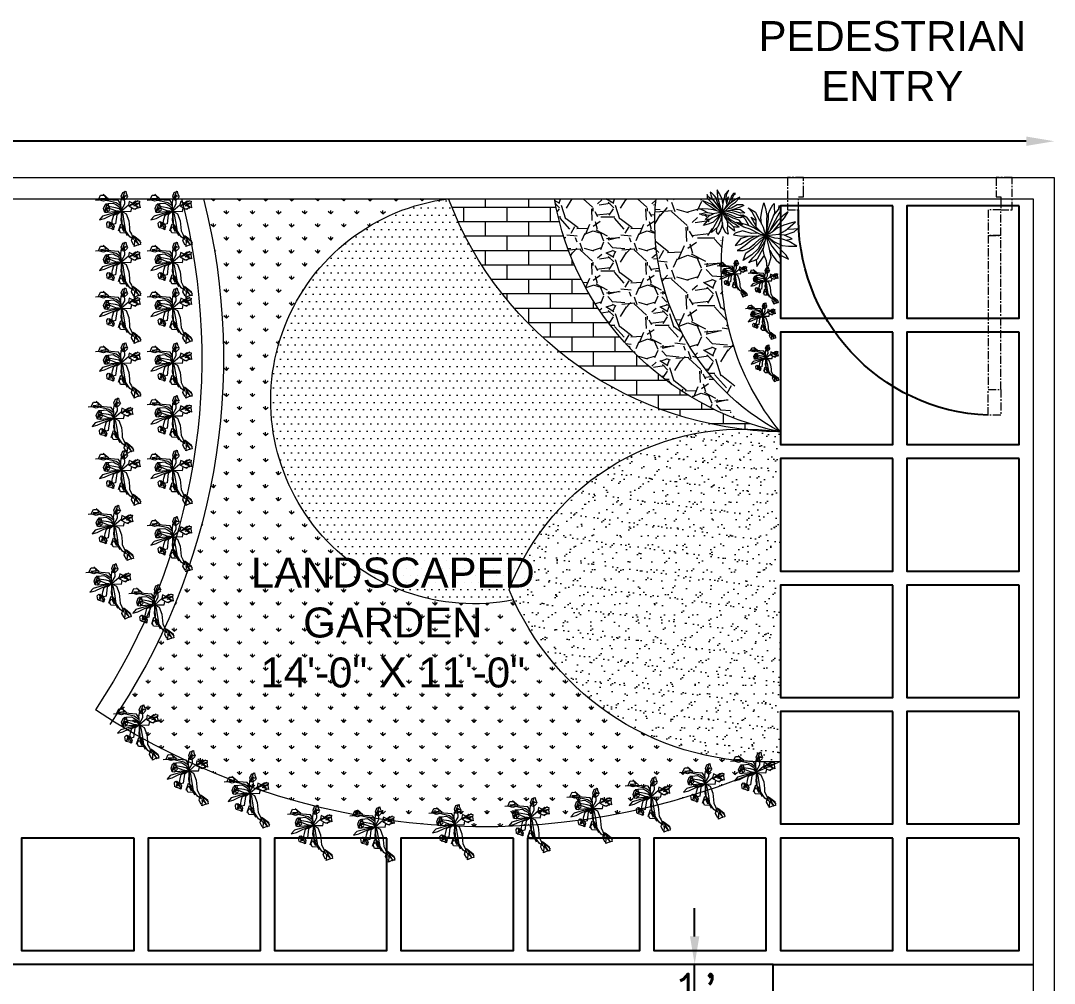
# Model space of a CAD drawing. Header units: inches. Extents: x 138161 to 144959, y -87384 to -84097.
# Drawn here: x 141336.9 to 141557.6, y -84314.7 to -84109.1 of the extents above; entities that cross this region are included whole.
import ezdxf

# ---------------------------------------------------------------- set-up
doc = ezdxf.new("R2010")
doc.units = ezdxf.units.IN
doc.header["$LTSCALE"] = 20
doc.header["$MEASUREMENT"] = 0
doc.header["$PDMODE"] = 3
doc.linetypes.add('CENTER', pattern=[2, 1.25, -0.25, 0.25, -0.25])
for name, color, linetype, lineweight in [('0FLO', 20, 'Continuous', 5), ('A-Door', 150, 'CENTER', 5), ('furniture', 8, 'Continuous', 5), ('GRASS', 103, 'Continuous', 5), ('HATCH', 125, 'Continuous', 5), ('HATCH4', 23, 'Continuous', 5), ('PLANT', 77, 'Continuous', 5), ('plants', 3, 'Continuous', 5), ('STEP', 55, 'Continuous', 20), ('tit', 131, 'Continuous', 5), ('TREE', 3, 'Continuous', 5), ('Wall', 7, 'Continuous', 30)]:
    doc.layers.add(name, color=color, linetype=linetype, lineweight=lineweight)
for name, color, linetype in [('DIM', 1, 'Continuous'), ('DIMENSION', 1, 'Continuous'), ('NT', 1, 'Continuous')]:
    doc.layers.add(name, color=color, linetype=linetype)
doc.styles.add('ARIAL', font='arial.ttf')
doc.styles.add('ROMANS', font='romans.shx', dxfattribs={"height": 8})
doc.dimstyles.get("Standard").update_dxf_attribs({"dimtxt": 5, "dimasz": 6, "dimexe": 0.18, "dimexo": 0.0625, "dimgap": 0.09, "dimtad": 0, "dimtih": 1, "dimtoh": 1, "dimdec": 1, "dimzin": 0, "dimdsep": 46, "dimlunit": 3, "dimtxsty": 'ROMANS', "dimcen": 0.09, "dimse1": 1, "dimse2": 1, "dimclrd": 1, "dimclrt": 3, "dimadec": 0, "dimazin": 0, "dimtfac": 1, "dimtdec": 1, "dimtofl": 0, "dimtmove": 0, "dimatfit": 3, "dimfxl": 1, "dimtolj": 1, "dimtzin": 0, "dimarcsym": 0})

# ---------------------------------------------------------------- blocks, each defined once
blk = doc.blocks.new('TREEI')
for p, q in [((0.0183585446608026, 0.4734241013816162), (0.0279532722395812, 0.4980876654578564)), ((0.0279532722395812, 0.4980876654578564), (0.0433132527933274, 0.4261710572282345)), ((0.1507068702540408, 0.440554378874159), (0.1487710918828837, 0.4754530965981261)), ((0.1487710918828837, 0.4754530965981261), (0.1717900216442514, 0.440554378874159)), ((-0.3287349337153591, 0.2884699152011089), (-0.3709433186342836, 0.3275168009232733)), ((-0.3709433186342836, 0.3275168009232733), (-0.3363938829229803, 0.2412168710477271)), ((-0.1791750134742244, 0.3419001225691978), (-0.3095454785578021, 0.3850500875069711)), ((-0.3095454785578021, 0.3850500875069711), (-0.2635497011735701, 0.3111044840608394)), ((-0.1010757583399068, 0.2328160735551091), (-0.1791750134742244, 0.3419001225691978)), ((-0.133137153951489, 0.4507895325218857), (-0.1676445075242888, 0.46517285416781)), ((-0.1676445075242888, 0.46517285416781), (-0.1503908307378889, 0.3727408498601454)), ((-0.1503908307378889, 0.3727408498601454), (-0.0852055981961001, 0.187786663679638)), ((-0.0621866684347324, 0.3562834442151223), (-0.133137153951489, 0.4507895325218857)), ((-0.0468266878809862, 0.2145243117549771), (-0.0621866684347324, 0.3562834442151223)), ((0.0011048678744028, 0.3603865234307308), (0.0183585446608026, 0.4734241013816162)), ((0.0049343424782135, 0.2576742766927503), (0.0011048678744028, 0.3603865234307308)), ((0.0433132527933274, 0.4261710572282345), (0.0509722020009488, 0.3090304000617405)), ((0.0506223969023027, 0.2988943892603398), (0.1180932129138947, 0.3809470082913626)), ((0.1603015978328193, 0.3850500875069711), (0.0874153339449056, 0.2658804351239674)), ((0.1180932129138947, 0.3809470082913626), (0.1507068702540408, 0.440554378874159)), ((0.1717900216442514, 0.440554378874159), (0.1603015978328193, 0.3850500875069711)), ((0.1756194962480621, 0.2268335494018027), (0.2599941839474078, 0.3213396377085662)), ((0.2599941839474078, 0.3213396377085662), (0.2983730942625217, 0.4035364883685039)), ((0.2983730942625217, 0.4035364883685039), (0.2753541645011541, 0.2761606775542833)), ((-0.4802306323276506, 0.1857576684631284), (-0.3594128126843479, 0.187786663679638)), ((-0.3555833380805373, 0.0953546593719736), (-0.4802306323276506, 0.1857576684631284)), ((-0.3594128126843479, 0.187786663679638), (-0.2443602460160133, 0.1097379810178979)), ((-0.3363938829229803, 0.2412168710477271), (-0.2731444287523486, 0.1693002628181052)), ((-0.2539549735947917, 0.2412168710477271), (-0.3287349337153591, 0.2884699152011089)), ((-0.2731444287523486, 0.1693002628181052), (-0.1734097604992566, 0.1158700554500161)), ((-0.2635497011735701, 0.3111044840608394), (-0.1389024069264568, 0.2186273909705857)), ((-0.152326609109046, 0.1795805052484211), (-0.2539549735947917, 0.2412168710477271)), ((-0.0421980910750334, 0.0949681559644119), (-0.152326609109046, 0.1795805052484211)), ((-0.1389024069264568, 0.2186273909705857), (-0.0736750922461646, 0.1590200203877893)), ((-0.0852055981961001, 0.187786663679638), (0.0028433668859495, -0.0022400105421435)), ((-0.0090364101772082, 0.1302246019487213), (-0.0468266878809862, 0.2145243117549771)), ((-0.0142130305408401, 0.0830003329425588), (0.0049343424782135, 0.2576742766927503)), ((0.016464848428149, 0.064513932081026), (0.0663321825546951, 0.1816545892475198)), ((0.0471427273971381, 0.1980669061099539), (0.0262422730927535, 0.0874815514789504)), ((0.0874153339449056, 0.2658804351239674), (0.0367887359684667, 0.1453969286630824)), ((0.0509722020009488, 0.3090304000617405), (0.0471427273971381, 0.1980669061099539)), ((0.0663321825546951, 0.1816545892475198), (0.1756194962480621, 0.2268335494018027)), ((0.0797563847372842, 0.187786663679638), (0.1832784454556835, 0.3111044840608394)), ((0.1411970099232556, 0.1233456081330814), (0.2350815579533866, 0.1734033420337137)), ((0.1832784454556835, 0.3111044840608394), (0.1603015978328193, 0.2186273909705857)), ((0.1967026476382727, 0.1898607476787369), (0.1660247686692836, 0.1508138619565722)), ((0.2753541645011541, 0.2761606775542833), (0.1967026476382727, 0.1898607476787369)), ((0.2350815579533866, 0.1734033420337137), (0.3520699029928785, 0.1939638268943454)), ((0.3520699029928785, 0.1939638268943454), (0.4556340458497813, 0.206273064541171)), ((0.4556340458497813, 0.206273064541171), (0.3865772565656784, 0.1508138619565722)), ((-0.3970528448077584, 0.0078233125416757), (-0.4936548345102398, -0.0402723986560534)), ((-0.4591474809374401, 0.0768231697278516), (-0.4840601069314614, 0.0912064913737759)), ((-0.4840601069314614, 0.0912064913737759), (-0.3900906916533371, 0.064513932081026)), ((-0.4265338235972939, 0.0336732047900784), (-0.4591474809374401, 0.0768231697278516)), ((-0.3843675208168727, -0.0032995969329875), (-0.4265338235972939, 0.0336732047900784)), ((-0.3900906916533371, 0.064513932081026), (-0.278867599588813, 0.0213639671432528)), ((-0.230936043833424, 0.0378213727882759), (-0.3555833380805373, 0.0953546593719736)), ((-0.278867599588813, 0.0213639671432528), (-0.1484550523667319, -0.0074026761485961)), ((-0.2443602460160133, 0.1097379810178979), (-0.0421972337979811, 0.0094884775972498)), ((-0.0640803646673861, 0.0151868039285454), (-0.230936043833424, 0.0378213727882759)), ((-0.1734097604992566, 0.1158700554500161), (-0.0870992944287538, 0.0686170112966345)), ((-0.0870992944287538, 0.0686170112966345), (0.0028433668859495, -0.0022400105421435)), ((0.0028433668859495, -0.0022400105421435), (-0.0640803646673861, 0.0151868039285454)), ((0.0028433668859495, -0.0022400105421435), (-0.0142130305408401, 0.0830003329425588)), ((0.0028433668859495, -0.0022400105421435), (0.016464848428149, 0.064513932081026)), ((0.1698542432730943, 0.0542336896507101), (0.0028433668859495, -0.0022400105421435)), ((0.0586311512085702, 0.0522046944342004), (0.0028433668859495, -0.0022400105421435)), ((0.0028433668859495, -0.0022400105421435), (0.2465699817648187, 0.0522046944342004)), ((0.1545363448578516, 0.0028775662817198), (0.0028433668859495, -0.0022400105421435)), ((0.1066047891024625, 0.0850744169416577), (0.0586311512085702, 0.0522046944342004)), ((0.1660247686692836, 0.1508138619565722), (0.1066047891024625, 0.0850744169416577)), ((0.2734183861299971, 0.0008034822826211), (0.1545363448578516, 0.0028775662817198)), ((0.2274226087457651, 0.0747941745113417), (0.1698542432730943, 0.0542336896507101)), ((0.292607841287554, 0.0973836545884833), (0.2274226087457651, 0.0747941745113417)), ((0.2465699817648187, 0.0522046944342004), (0.3309446694641645, 0.0830003329425588)), ((0.3673878014081215, -0.0012255129338887), (0.2734183861299971, 0.0008034822826211)), ((0.3865772565656784, 0.1508138619565722), (0.292607841287554, 0.0973836545884833)), ((0.3309446694641645, 0.0830003329425588), (0.3980656803771104, 0.0788972537269503)), ((0.4498687928748136, 0.0336732047900784), (0.3673878014081215, -0.0012255129338887)), ((0.3980656803771104, 0.0788972537269503), (0.4767171972399919, 0.0665880160801247)), ((0.5016298232340132, 0.0542336896507101), (0.4498687928748136, 0.0336732047900784)), ((0.4767171972399919, 0.0665880160801247), (0.5016298232340132, 0.0542336896507101)), ((-0.4936548345102398, -0.0402723986560534), (-0.3038223077213377, -0.0854964475929253)), ((-0.3555833380805373, -0.1388815661784253), (-0.4591474809374401, -0.1902827783300045)), ((-0.1964286902606243, -0.0299921562257375), (-0.3843675208168727, -0.0032995969329875)), ((-0.2865686309349378, -0.0752162051626095), (-0.3555833380805373, -0.1388815661784253)), ((-0.2213413162546455, -0.0361693194404448), (-0.2865686309349378, -0.0752162051626095)), ((-0.28080337795997, -0.1923117735465143), (-0.152326609109046, -0.1142630908847741)), ((-0.1898392600649945, -0.1370517476703342), (-0.2539549735947917, -0.2107981744080472)), ((-0.1120540025612784, -0.0197119137954216), (-0.2213413162546455, -0.0361693194404448)), ((-0.1216066480015535, -0.1430297341766229), (-0.1944929118894672, -0.2704055449908436)), ((-0.152326609109046, -0.1142630908847741), (0.0028433668859495, -0.0022400105421435)), ((-0.1484550523667319, -0.0074026761485961), (-0.0789538868629275, -0.0152322318053602)), ((0.0028433668859495, -0.0022400105421435), (-0.1216066480015535, -0.1430297341766229)), ((-0.1158834771650891, -0.2765827082055509), (0.0028433668859495, -0.0022400105421435)), ((0.0028433668859495, -0.0022400105421435), (-0.1120540025612784, -0.0197119137954216)), ((-0.0391677386733648, -0.1471328133922314), (-0.0525919408559539, -0.2888919458523765)), ((0.0028433668859495, -0.0022400105421435), (-0.0391677386733648, -0.1471328133922314)), ((0.0087638170820241, -0.1430297341766229), (0.0028433668859495, -0.0022400105421435)), ((0.0028433668859495, -0.0022400105421435), (0.0893090301775593, -0.1800025358996887)), ((0.083585859341095, -0.0690390419479021), (0.0028433668859495, -0.0022400105421435)), ((0.2676952152935327, -0.0813482795947277), (0.0028433668859494, -0.0022400105421435)), ((0.0375479998183597, -0.2437129856980936), (0.0087638170820241, -0.1430297341766229)), ((0.16413107243663, -0.1203951653168923), (0.083585859341095, -0.0690390419479021)), ((0.3386457008102894, -0.0628618787331948), (0.1035558062740636, -0.0323216837491064)), ((0.1092988342051416, -0.0854337929026914), (0.2581004877147542, -0.1368525709619155)), ((0.244676285532165, -0.2005630207603205), (0.16413107243663, -0.1203951653168923)), ((0.2581004877147542, -0.1368525709619155), (0.3539635992255321, -0.1697222934693728)), ((0.3731530543830892, -0.1347784869628167), (0.2676952152935327, -0.0813482795947277)), ((0.3271787248433962, -0.0003573152999177), (0.4479330145036565, -0.0423464826551522)), ((0.4422098436671923, -0.0772452003791192), (0.3386457008102894, -0.0628618787331948)), ((0.4632929950574028, -0.1902827783300045), (0.3731530543830892, -0.1347784869628167)), ((0.5016298232340132, -0.0279631610092278), (0.4422098436671923, -0.0772452003791192)), ((0.4479330145036565, -0.0423464826551522), (0.5016298232340132, -0.0279631610092278)), ((-0.4591474809374401, -0.1902827783300045), (-0.4054506722070833, -0.2066950951924387)), ((-0.4054506722070833, -0.2066950951924387), (-0.28080337795997, -0.1923117735465143)), ((-0.2961212763752129, -0.2806857874211594), (-0.3268412374827054, -0.3731628805114131)), ((-0.2539549735947917, -0.2107981744080472), (-0.2961212763752129, -0.2806857874211594)), ((-0.2635497011735701, -0.3546313908672911), (-0.1983223864932779, -0.2888919458523765)), ((-0.1944929118894672, -0.2704055449908436), (-0.2136823670470242, -0.4532856471722522)), ((-0.1714739821280995, -0.3977813558050643), (-0.1158834771650891, -0.2765827082055509)), ((-0.0525919408559539, -0.2888919458523765), (-0.0295730110945863, -0.3833980341591399)), ((0.0413774744221703, -0.3690147125132155), (0.0375479998183597, -0.2437129856980936)), ((0.0413774744221703, -0.311481425929518), (0.0989037577563378, -0.3936782765894557)), ((0.1084984853351163, -0.2663024657752351), (0.0854795555737486, -0.1758994566840802)), ((0.0893090301775593, -0.1800025358996887), (0.1794489708518728, -0.2560222233449192)), ((0.0989037577563378, -0.3936782765894557), (0.1066047891024625, -0.2663024657752351)), ((0.1066047891024625, -0.2663024657752351), (0.2062973752170512, -0.3854721181582387)), ((0.1794489708518728, -0.2560222233449192), (0.2599941839474078, -0.2991721882826923)), ((0.244676285532165, -0.3669857172967057), (0.2024679006132405, -0.2683314609917447)), ((0.3213920240238894, -0.2950691090670838), (0.244676285532165, -0.2005630207603205)), ((0.2599941839474078, -0.2991721882826923), (0.3558993775966893, -0.3484993164351729)), ((0.3558993775966893, -0.3484993164351729), (0.3213920240238894, -0.2950691090670838)), ((0.3539635992255321, -0.1697222934693728), (0.4632929950574028, -0.1902827783300045)), ((-0.3268412374827054, -0.3731628805114131), (-0.2635497011735701, -0.3546313908672911)), ((-0.2136823670470242, -0.4532856471722522), (-0.1714739821280995, -0.3977813558050643)), ((-0.0295730110945863, -0.3833980341591399), (0.016464848428149, -0.5025676865421436)), ((0.016464848428149, -0.5025676865421436), (0.0413774744221703, -0.3690147125132155)), ((0.2062973752170512, -0.3854721181582387), (0.2695889115261863, -0.4183418406656961)), ((0.2695889115261863, -0.4183418406656961), (0.244676285532165, -0.3669857172967057))]:
    blk.add_line(p, q)
blk = doc.blocks.new('FLO')
at = {"layer": '0FLO'}
for points in [[(-4.23990344046615, 228.1903761494759), (-8.460403880570082, 198.6565445002488), (12.64259731536731, 169.1230394660233), (21.08359819569159, 179.6707431649993), (42.1865993917454, 215.5330663876812), (37.96609895152506, 240.8476859113289), (23.19384841585998, 236.6288004006928), (-4.23990344046615, 238.7384064635116), (8.422096875146963, 215.5330663876812), (12.64259731536731, 200.7661505630677), (27.41434885596391, 240.8476859113289), (16.86309775558766, 175.4515310394199), (44.29684961179737, 232.4095882751135)], [(-62.36085511569399, 108.2253525153355), (-32.8173520345008, 72.36302929265368), (-26.48610237916, 78.69152086610846), (-18.0451014987193, 106.1157464525167), (-26.48610237916, 137.7591841645626), (-56.03010445542168, 125.1018744027678), (-56.03010445542168, 101.8968609418807), (-37.03785247460473, 89.23955118008597), (-32.8173520345008, 125.1018744027678), (-28.59635259921197, 93.45843669072201), (-22.26560193893965, 156.7453121147555)], [(-121.3475632659392, 62.93332862090029), (-115.0168126056669, 37.61870909725258), (-102.3548122900538, 31.29021752379776), (-83.36256030923688, 48.16673941123008), (-79.14205986913294, 73.48135893487778), (-91.80356118967757, 90.35755420730855), (-100.2445620700018, 79.8098505082744), (-119.2373130458872, 67.15254074647964), (-102.3548122900538, 58.71444311026426), (-102.3548122900538, 67.15254074647964), (-98.13431184994988, 33.39982358661655), (-87.5830607494572, 90.35755420730855)], [(107.6770657756133, 18.73810748662799), (78.0653326024767, 15.10422604554333), (55.06315399892627, -12.97538147616433), (67.44831990438979, -18.37095509498613), (107.5754076227895, -29.38275411468931), (130.911126507679, -18.70161139883567), (122.9830200200085, -5.542450773587916), (117.8595106289722, 21.49106231989572), (98.76313200086588, 3.211500418256036), (85.60954267450141, -4.716772708401549), (128.157200840069, -8.515575688274112), (62.27382378955372, -15.39791542431339), (124.4177631800994, -27.01522242749343)], [(-65.71744275395757, -35.68845987884561), (-89.63238447578622, -25.2489231080981), (-102.3745509662549, -31.4144117924734), (-100.6018014246947, -56.7596280153375), (-83.12805568939073, -75.55619141313946), (-62.03197688050567, -75.83012836676791), (-65.2332370299846, -62.7054766517249), (-63.66389169875765, -39.9355571246706), (-80.65343171008863, -48.15601049974794), (-73.9701098976657, -53.30719495285302), (-103.2801342345774, -36.04506840353132), (-64.60845527518539, -79.17293901764788)], [(67.8655378370313, -69.54275429301197), (43.95059611520264, -59.10321752226446), (31.20842962473398, -65.26870620663976), (32.98117916629418, -90.61392242950387), (50.45492490159813, -109.4104858273058), (71.5510037104832, -109.6844227809342), (68.34974356100429, -96.55977106589127), (69.91908889223123, -73.78985153883696), (52.92954888090026, -82.0103049139143), (59.6128706933232, -87.16148936701939), (30.30284635641147, -69.89936281769769), (68.97452531580348, -113.0272334318142)], [(-69.45287260686746, -142.6475651756045), (-47.49245788762347, -101.700465319911), (-55.75085556536214, -98.24599060008768), (-84.32641542621424, -100.8490702220588), (-110.395744257723, -120.6719797050464), (-87.46931249904448, -143.1982815742958), (-66.00180715241004, -134.3881247135577), (-61.50294547004159, -112.0123930099071), (-96.28240758052563, -121.7236167330993), (-68.6108872765326, -105.8047301346087), (-129.5626400210894, -123.9758842592127)]]:
    blk.add_lwpolyline(points, dxfattribs=at)
at = {"layer": 'PLANT'}
blk.add_lwpolyline([(0, 0), (55.15248771489132, 23.06768576485047), (68.32296402356586, 4.259889585882774), (87.13757375360001, 19.3060612060799), (107.8333949591033, 9.902163116596057), (94.66341764561369, -12.66758423614374), (68.32296402356586, -40.87960511959681), (55.15248771489132, -20.19083335374308), (0, 0), (21.36334708076902, 24.80311385894311), (21.36334708076902, 72.88827149473946), (10.16213385388255, 113.7725251080701), (3.416787867899984, 134.1882749758952), (6.789460860891267, 159.4310044670419), (6.789460860891267, 195.4882784570509), (-8.916855688439682, 171.458888107154), (-19.01025660394225, 126.9873709534295), (-6.676613047602586, 66.87432967184577), (2.308975579217076, 23.6161516593711), (0, 0), (-24.62317223777063, 51.25918248566449), (-32.47633051243611, 101.7446414622827), (-32.47633051243611, 101.7446414622827), (-32.47633051243611, 101.7446414622827), (-32.47633051243611, 101.7446414622827), (-32.47633051243611, 101.7446414622827), (-32.47633051243611, 101.7446414622827), (0, 0), (-35.84900350542739, 9.187966672761833), (-63.88896363379899, 60.86038784895207), (-63.88896363379899, 60.86038784895207), (-108.7676706409547, 56.05978516730829), (-108.7676706409547, 56.05978516730829), (-108.7676706409547, 56.05978516730829), (-108.7676706409547, 56.05978516730829), (-85.20819581695831, 48.8588811448426), (-71.74212190846445, 27.203415199765), (-54.90337500697933, 4.387363991118036), (0, 0), (-69.50187926762736, -10.04082099549123), (-123.3415568608325, -14.84142367713502), (-150.2737046778202, -0.4396156322036405), (-116.6208289156202, 3.174024849868147), (-70.60969155631028, -0.4396156322036405), (0, 0), (-85.36840971792115, -24.39097420268808), (-76.22260719013866, -55.72567729046568), (-76.22260719013866, -55.72567729046568), (-76.22260719013866, -55.72567729046568), (-76.22260719013866, -55.72567729046568), (-76.22260719013866, -55.72567729046568), (-76.22260719013866, -55.72567729046568), (-76.22260719013866, -55.72567729046568), (-76.22260719013866, -55.72567729046568), (-34.7165731532732, -18.45506415920681), (0, 0), (-8.916855688439682, -20.85536550002871), (-26.86341487860773, -34.09658828139072), (-67.26163662679028, -58.12597863128757), (-77.35503754229285, -80.96840677593718), (-61.64872099296189, -76.16780409429337), (-30.23608787159901, -67.75356093057779), (-17.90244431525934, -53.32537594964379), (-5.544182695448399, -37.68385182178464), (0, 0), (12.40237649471964, -42.5108314451063), (6.789460860891267, -70.15386227707494), (6.789460860891267, -70.15386227707494), (6.789460860891267, -70.15386227707494), (6.789460860891267, -70.15386227707494), (6.789460860891267, -70.15386227707494), (-61.49759361648467, -102.9462470322178), (-67.26163662679028, -102.5974957850121), (-33.60876086459029, -80.96840677593718), (-11.15709832927678, -65.32688265375327), (6.789460860891267, -38.89719096303453), (3.416787867899984, -8.853858795919223), (36.5864613011945, -36.58646130686975), (47.62664382287765, -70.97260158993595), (51.38956576888449, -86.0190998251346), (51.38956576888449, -86.0190998251346), (51.38956576888449, -86.0190998251346), (51.38956576888449, -86.0190998251346), (24.39097420836333, -73.1729226137395), (12.19548709283117, -48.78194841105141)], dxfattribs=at)
blk = doc.blocks.new('SGH')
at = {"layer": 'furniture', "lineweight": 5, "ltscale": 0.1}
h = blk.add_hatch(dxfattribs=at)
h.set_pattern_fill('AR-BRSTD', color=256, scale=1.155423913041771, style=0)
h.set_pattern_definition([(0, (-41838.56277372877, -32139.18223407893), (0, 3.081515576082401), []), (90, (-41838.56277372877, -32139.18223407893), (-4.621695652167083, 3.081515576082401), [3.081515576082401, -3.081515576082401])])
h.paths.add_polyline_path([(34813.93777867795, -18579.91111299795, -0.1175376380339788), (34811.91727035318, -18580.62610149915, -0.0290724506388545), (34804.97617805713, -18582.50733969198, -0.0398375966579084), (34813.44689111604, -18581.89934147016, 0.277246103832238), (34875.82049882301, -18532.72246704291), (34853.22845161927, -18532.72246704291, -0.2655096774351042)])
at = {"layer": 'GRASS', "lineweight": 0, "ltscale": 10}
h = blk.add_hatch(dxfattribs=at)
h.set_pattern_fill('GRASS', color=256, scale=3.93699999999418, style=0)
h.set_pattern_definition([(90, (-42477.92184651206, -32139.18223407893), (-2.783879396792885, 2.783879396792884), [0.7381874999989094, -4.82957129752386]), (44.99999999999999, (-42477.92184651206, -32139.18223407893), (-2.783879397527323, 2.783879397527323), [0.7381874999989094, -3.198812499995272]), (135, (-42477.92184651206, -32139.18223407893), (-2.783879397527323, -2.783879397527321), [0.7381874999989094, -3.198812499995272])])
edge = h.paths.add_edge_path()
edge.add_arc((34808.16839176843, -18593.87445130161), 59.08377911298493, 266.90288135659273, 335.5010463575498, ccw=False)
edge.add_arc((34868.30144269588, -18516.10421484873), 150.7166135159346, 245.1552384482937, 301.762412283368)
edge.add_arc((35062.16573732204, -18566.73413754184), 138.2935468031896, 165.7627128635743, 214.0911674660356, ccw=False)
edge.add_line((34928.11980729327, -18532.72246704291), (34875.82049882301, -18532.72246704291))
edge.add_arc((34870.37804466543, -18575.79222706065), 43.41226249855605, -101.21762846174607, 82.79806451836811, ccw=False)
at = {"layer": 'GRASS', "lineweight": 5, "ltscale": 0.1}
h = blk.add_hatch(dxfattribs=at)
h.set_pattern_fill('AR-SAND', color=256, scale=1.925706521736285, style=0)
h.set_pattern_definition([(37.49999999999999, (-42477.92184651206, -32139.18223407893), (-0.121306720537741, 3.710497098225126), [0, -2.927073913039152, 0, -3.273701086951684, 0, -3.129273097821462]), (7.499999999999998, (-42477.92184651206, -32139.18223407893), (3.408070543351017, 5.434625083105303), [0, -1.579079347823753, 0, -2.63821793477871, 0, -1.010995923911549]), (327.5, (-42480.29046553376, -32139.18223407893), (5.996923292786828, 0.01089767630298766), [0, -0.9628532608681427, 0, -3.466271739125313, 0, -4.525410326080268]), (317.5, (-42480.29046553376, -32139.18223407893), (5.788917607589817, 1.690145559362461), [0, -0.4814266304340713, 0, -2.272333695648814, 0, -2.599703804343985])])
h.paths.add_polyline_path([(34804.97617805703, -18652.87193197573, 0.3138733886101375), (34862.39510546142, -18617.33412897061, -0.2601705356902393), (34860.19968224081, -18613.40052085727, -0.118956266383167), (34860.70838147205, -18611.29259980976, 0.2812894115547484), (34813.44689111605, -18581.89934147016, -0.0275483014463396), (34804.97617805703, -18582.50733969198)])
at = {"layer": 'HATCH', "lineweight": 5, "ltscale": 10}
h = blk.add_hatch(dxfattribs=at)
h.set_pattern_fill('GRAVEL', color=63, scale=14.44279891302213, style=0)
h.set_pattern_definition([(228.0127999999999, (-41828.16395851132, -32124.73943516591), (-115.5423657715929, -129.9852095937628), [1.943076394562346, -192.3649096888461]), (184.9697, (-41829.46381041349, -32126.18371505717), (173.3136021431234, 14.44267336187302), [3.334380099451593, -330.1035287461153]), (132.5104, (-41832.78565416354, -32126.47257103546), (144.4278550771707, -158.8709133182209), [2.351114349453046, -232.7606094518298]), (267.2737, (-41838.4183457396, -32130.08327076371), (14.44274139785673, 288.855982520685), [3.036425157875946, -300.606032858523]), (292.8337, (-41838.56277372877, -32133.11625853544), (-72.21413762734743, 173.3135351322934), [2.977455209914077, -294.7684701798632]), (357.2737, (-41837.40734981568, -32135.86039032894), (-288.855982520685, 14.44274139785674), [3.036425157875949, -300.606032858523]), (37.6942, (-41834.37436204395, -32136.00481831808), (-187.756491960571, -144.4278505538842), [4.015516938988631, -397.5358592182982]), (72.2553, (-41831.19694628302, -32133.54954250287), (101.0997478347449, 317.7415216550322), [3.791061401081352, -375.3152086922441]), (121.4296, (-41830.04152237001, -32129.93884277459), (-115.5425102287305, 187.7563141823479), [3.046708430702019, -301.6244668238749]), (175.2364, (-41831.63023025045, -32127.33913897027), (158.8708017107469, -14.44267662095139), [3.478288147820936, -170.4360470292311]), (222.3974, (-41835.09650198958, -32127.05028299201), (-173.3136931263381, -158.8706736853655), [4.498180835862916, -445.3202349348038]), (138.8141, (-41824.11997481572, -32130.22769875285), (-101.0996349512773, 86.65675467528243), [1.535283967253166, -151.9937626840145]), (171.4692, (-41825.27539872876, -32129.21670282896), (187.7563610972175, -28.88571206915832), [2.920868323772848, -289.1666573078596]), (225, (-41828.16395851132, -32128.78341886156), (-1.9685e-15, -14.44280338233112), [2.042515065078503, -18.38267891410327]), (203.1986, (-41829.17495443526, -32127.05028299201), (72.2139906751894, 28.88561696657804), [1.09993467961794, -108.8931433266053]), (291.8014, (-41830.18595035913, -32127.48356695935), (-14.442797620401, 43.32840068210602), [1.555532771329221, -76.22132243711559]), (30.96379999999998, (-41829.60823840267, -32128.92784685067), (43.32836817536963, 28.88563369532364), [2.526464371056042, -81.68880283642798]), (161.5651, (-41827.44181856571, -32127.6279949485), (28.88560410278302, -14.44277585108879), [1.826884077307082, -43.84526118376668]), (16.38950000000001, (-41838.56277372877, -32127.48356695935), (144.4280208814432, 43.32829144843328), [2.559263967387521, -253.3677826973156]), (70.3462, (-41836.10749791347, -32126.76142701372), (-57.77112701083433, -158.8708188873746), [2.147080929208779, -212.560564264903]), (293.1986, (-41827.44181856571, -32124.73943516591), (-28.88561696657804, 72.21399067518936), [2.199854916436967, -107.7932230897863]), (343.6105, (-41826.57525063085, -32126.76142701372), (-144.4280208814432, 43.32829144843333), [2.559263967387512, -253.3677826973147]), (339.4440000000002, (-41838.56277372877, -32136.43810228543), (-72.21402120546594, 28.88554000316626), [2.467985478257221, -120.9313462057995]), (294.7751, (-41836.25192590262, -32137.30467022023), (-72.21388175594927, 158.8708374641777), [2.067891062768673, -204.721518512876]), (66.80140000000002, (-41827.29739057654, -32139.18223407893), (28.88561696657806, 72.21399067518936), [2.199854916436966, -107.7932230897863]), (17.35400000000001, (-41826.43082264176, -32137.16024223112), (-187.7564150306973, -57.77111624932248), [2.421060824588812, -239.6843717083413]), (69.444, (-41834.37436204395, -32139.18223407893), (-28.88554000316629, -72.21402120546593), [1.233992739128611, -122.1653389449281]), (101.3098999999999, (-41828.16395851132, -32139.18223407893), (-14.44276471480834, 57.77120651640887), [0.7364383165749978, -72.90766775410398]), (165.9638, (-41828.30838650046, -32138.46009413327), (43.32840462468641, -14.44277085588124), [2.977455209914078, -56.57172120236204]), (186.0089999999999, (-41831.19694628302, -32137.73795418758), (144.4279855326073, 14.44278905554961), [2.759296732332878, -273.1699865453842]), (303.6901, (-41829.60823840267, -32130.22769875285), (-14.44281818704114, 28.88559143902205), [2.082969344833878, -49.99127871881197]), (353.1572, (-41828.4528144896, -32131.96083462243), (245.5275723571106, -28.88571333846329), [3.636610109505497, -360.0237798006907]), (60.94539999999999, (-41824.84211476133, -32132.39411858981), (-57.77119604492222, -101.0995979454175), [1.486972804889106, -147.2107409679889]), (90, (-41824.11997481572, -32131.09426668763), (-14.44279891302213, 14.44279891302213), [0.8665679347813274, -13.5762309782408]), (120.2564, (-41831.48580226136, -32137.30467022023), (57.77112180320805, -101.099627860571), [2.006451396192686, -198.6393237062281]), (48.01279999999997, (-41832.49679818528, -32135.57153435068), (115.5423657715929, 129.9852095937628), [3.886152789124688, -190.4218332942836]), (0, (-41829.8970943809, -32132.68297456807), (14.44279891302213, 14.44279891302213), [3.755127717385755, -10.68767119563638]), (325.3048, (-41826.1419666635, -32132.68297456807), (-144.4279062139326, 101.0997167377964), [2.283608707333581, -226.0770887124375]), (254.0546, (-41824.26440280481, -32133.98282647024), (-14.44279731415203, -57.77119748130006), [2.102900407333848, -103.0422643873477]), (207.6459999999999, (-41824.84211476133, -32136.00481831808), (-274.4131187913584, -144.4281005299727), [3.423882124315591, -338.964893576401]), (175.4261, (-41827.87510253309, -32137.59352619849), (-187.7563939328777, 14.44272382723708), [3.622239524587028, -358.6013229785447])])
edge = h.paths.add_edge_path()
edge.add_arc((34808.77554116206, -18532.99319508191), 12.36850471739693, 313.6925164116105, 361.254218942948)
edge.add_line((34821.14108260888, -18532.72246704291), (34831.51898061479, -18532.72246704291))
edge.add_arc((34781.22376424263, -18537.8756580511), 50.55852220436629, -46.76390983954133, 5.850046873854808, ccw=False)
edge.add_arc((34811.4277690373, -18576.03040142592), 4.62169565216708, 16.60788916024673, 82.34138480978018)
edge.add_arc((34762.05371778618, -18547.28536674694), 55.52409362930484, 334.2014286371054, 365.5282860355658)
h = blk.add_hatch(dxfattribs=at)
h.set_pattern_fill('GRAVEL', color=253, scale=11.55423913041771, style=0)
h.set_pattern_definition([(228.0127999999999, (-41830.24372155475, -32127.6279949485), (-92.4338926172743, -103.9881676750103), [1.554461115649876, -153.8919277510769]), (184.9697, (-41831.28360307653, -32128.78341886156), (138.6508817144987, 11.55413868949842), [2.667504079561275, -264.0828229968921]), (132.5104, (-41833.94107807652, -32129.01450364419), (115.5422840617366, -127.0967306545767), [1.880891479562439, -186.2084875614639]), (267.2737, (-41838.4472313374, -32131.90306342678), (11.55419311828538, 231.0847860165479), [2.429140126300757, -240.4848262868184]), (292.8337, (-41838.56277372877, -32134.32945364413), (-57.77131010187792, 138.6508281058348), [2.381964167931262, -235.8147761438906]), (357.2737, (-41837.63843459831, -32136.52475907894), (-231.0847860165481, 11.55419311828539), [2.429140126300757, -240.4848262868186]), (37.6942, (-41835.2120443809, -32136.64030147023), (-150.2051935684568, -115.5422804431074), [3.212413551190904, -318.0286873746385]), (72.2553, (-41832.6701117722, -32134.67608081808), (80.87979826779592, 254.1932173240257), [3.032849120865082, -300.2521669537952]), (121.4296, (-41831.74577264173, -32131.78752103543), (-92.43400818298439, 150.2050513458783), [2.437366744561616, -241.2995734590999]), (175.2364, (-41833.01673894608, -32129.70775799196), (127.0966413685975, -11.55414129676111), [2.782630518256747, -136.3488376233849]), (222.3974, (-41835.78975633744, -32129.47667320936), (-138.6509545010705, -127.0965389482924), [3.598544668690333, -356.256187947843]), (138.8141, (-41827.00853459828, -32132.01860581806), (-80.87970796102184, 69.32540374022594), [1.228227173802533, -121.5950101472116]), (171.4692, (-41827.93287372874, -32131.20980907894), (150.205088877774, -23.10856965532666), [2.336694659018278, -231.3333258462878]), (225, (-41830.24372155475, -32130.86318190503), (-1.9685e-15, -11.55424270586489), [1.634012052062803, -14.70614313128261]), (203.1986, (-41831.05251829393, -32129.47667320936), (57.7711925401515, 23.10849357326243), [0.8799477436943511, -87.11451466128426]), (291.8014, (-41831.86131503308, -32129.82330038331), (-11.5542380963208, 34.66272054568482), [1.244426217063378, -60.97705794969245]), (30.96379999999998, (-41831.39914546785, -32130.97872429631), (34.66269454029571, 23.10850695625891), [2.021171496844834, -65.35104226914235]), (161.5651, (-41829.6660095983, -32129.93884277459), (23.10848328222642, -11.55422068087103), [1.461507261845667, -35.07620894701333]), (16.38950000000001, (-41838.56277372877, -32129.82330038331), (115.5424167051546, 34.66263315874662), [2.047411173910017, -202.6942261578527]), (70.3462, (-41836.59855307653, -32129.24558842676), (-46.21690160866746, -127.0966551098997), [1.717664743367025, -170.0484514119223]), (293.1986, (-41829.6660095983, -32127.6279949485), (-23.10849357326243, 57.77119254015148), [1.759883933149573, -86.23457847182908]), (343.6105, (-41828.97275525046, -32129.24558842676), (-115.5424167051545, 34.66263315874667), [2.047411173910009, -202.6942261578519]), (339.4440000000002, (-41838.56277372877, -32136.98692864415), (-57.77121696437274, 23.10843200253301), [1.974388382605778, -96.74507696463964]), (294.7751, (-41836.71409546788, -32137.68018299201), (-57.77110540475942, 127.0966699713422), [1.654312850214941, -163.7772148103008]), (66.80140000000002, (-41829.55046720698, -32139.18223407893), (23.10849357326244, 57.77119254015148), [1.759883933149572, -86.23457847182904]), (17.35400000000001, (-41828.85721285912, -32137.56464060063), (-150.2051320245578, -46.21689299945797), [1.936848659671051, -191.747497366673]), (69.444, (-41835.2120443809, -32139.18223407893), (-23.10843200253304, -57.77121696437273), [0.987194191302889, -97.73227115594244]), (101.3098999999999, (-41830.24372155475, -32139.18223407893), (-11.55421177184667, 46.2169652131271), [0.589150653259998, -58.32613420328325]), (165.9638, (-41830.3592639461, -32138.60452212238), (34.66272369974912, -11.55421668470499), [2.381964167931262, -45.25737696188963]), (186.0089999999999, (-41832.6701117722, -32138.02681016589), (115.5423884260859, 11.55423124443969), [2.207437385866302, -218.5359892363074]), (303.6901, (-41831.39914546785, -32132.01860581806), (-11.55425454963291, 23.10847315121764), [1.666375475867103, -39.99302297504957]), (353.1572, (-41830.47480633741, -32133.40511451373), (196.4220578856884, -23.10857067077063), [2.909288087604397, -288.0190238405526]), (60.94539999999999, (-41827.58624655483, -32133.75174168764), (-46.21695683593779, -80.87967835633401), [1.189578243911285, -117.7685927743911]), (90, (-41827.00853459828, -32132.71186016589), (-11.5542391304177, 11.5542391304177), [0.6932543478250627, -10.86098478259264]), (120.2564, (-41832.9011965548, -32137.68018299201), (46.21689744256642, -80.87970228845678), [1.605161116954151, -158.9114589649825]), (48.01279999999997, (-41833.70999329389, -32136.29367429631), (92.4338926172743, 103.9881676750103), [3.108922231299749, -152.3374666354269]), (0, (-41831.63023025045, -32133.98282647024), (11.55423913041771, 11.5542391304177), [3.004102173908604, -8.550136956509105]), (325.3048, (-41828.62612807655, -32133.98282647024), (-115.5423249711461, 80.87977339023709), [1.826886965866865, -180.86167096995]), (254.0546, (-41827.12407698957, -32135.02270799199), (-11.55423785132162, -46.21695798504004), [1.68232032586708, -82.43381150987811]), (207.6459999999999, (-41827.58624655483, -32136.64030147023), (-219.5304950330868, -115.5424804239782), [2.739105699452473, -271.1719148611208]), (175.4261, (-41830.01263677221, -32137.91126777458), (-150.2051151463021, 11.55417906178967), [2.897791619669619, -286.8810583828358])])
h.paths.add_polyline_path([(34815.85666246766, -18574.7094269055, -0.0725926991635635), (34816.04946468948, -18576.03040142592, -0.2544580577360705), (34813.93777867795, -18579.91111299795, 0.2655096774351042), (34853.22845161927, -18532.72246704291), (34831.51898061478, -18532.72246704291, -0.2336916208613527)])
at = {"layer": 'plants', "lineweight": 5, "ltscale": 0.1}
h = blk.add_hatch(dxfattribs=at)
h.set_pattern_fill('DOTS', color=256, scale=24.60624999996362, style=0)
h.set_pattern_definition([(0, (-41838.56277372877, -32139.18223407893), (0.7689453124988642, 1.537890624997726), [0, -1.537890624997726])])
edge = h.paths.add_edge_path()
edge.add_arc((34803.69815649543, -18505.39021495299), 77.12771400167037, 277.2614551132882, 339.2447614644491, ccw=False)
edge.add_arc((34813.02095934381, -18635.27675902161), 53.37911691229656, 26.69988928758579, 89.54281087253531, ccw=False)
edge.add_arc((34813.02095933723, -18635.27675902435), 53.37911691941018, 21.192534162620575, 26.699889287033386, ccw=False)
edge.add_arc((34862.19842370334, -18616.33208022855), 0.6884802540050586, -129.510042407093, 30.752061813640694, ccw=False)
edge.add_arc((34937.6098634904, -18608.9804453034), 76.25797826067435, 185.9332779326371, 187.0765815440053)
edge.add_arc((34870.37804466543, -18575.79222706065), 43.41226249855713, 258.7823715382445, 442.7980645183777)
at = {"layer": 'DIM', "lineweight": 0}
for centre, radius, start, end in [((35062.12145307902, -18566.74188783593), 138.2525300483797, 165.7550859551704, 214.4580682238157), ((35063.66414204869, -18566.82245667738), 135.171254025061, 165.3879723665819, 213.7101254010066)]:
    blk.add_arc(centre, radius, start, end, dxfattribs=at)
at = {"layer": 'furniture', "ltscale": 0.1}
for centre, radius, start, end in [((34792.28324198142, -18521.92928479981), 61.89354861967615, 281.8339997865556, 349.9572458895763), ((34781.22376424263, -18537.87565805105), 50.55852220436969, 298.0213406446265, 5.850046874362087), ((34762.05371778618, -18547.28536674691), 55.52409362930535, 320.6278555669961, 6.738877211102029), ((34868.22878028183, -18516.50066862779), 150.3263554914149, 245.1168813960801, 303.5099006729685)]:
    blk.add_arc(centre, radius, start, end, dxfattribs=at)
at = {"layer": 'Wall', "lineweight": 15}
for centre, radius, start, end in [((34803.69815649543, -18505.39021495297), 77.1277140016851, 270.9494459142396, 339.2447614648381), ((34870.37804466546, -18575.79222706063), 43.41226249855374, 258.7823715381912, 82.79806451930448), ((34813.02095934378, -18635.2767590216), 53.37911691230862, 20.94391866846921, 98.6680901741928), ((34808.16839176841, -18593.87445130164), 59.08377911296761, 266.9028813573728, 337.8026519097705)]:
    blk.add_arc(centre, radius, start, end, dxfattribs=at)
at = {"layer": 'HATCH4'}
for p, xscale, yscale, zscale, rotation in [((34934.65576657894, -18535.40890223101), 0.03353365385520381, 0.03353365385520381, 0.03353365385520381, 159.0025951027699), ((34945.64404563743, -18535.40890223101), 0.03353365385520381, 0.03353365385520381, 0.03353365385520381, 159.0025951027699), ((34934.65576657894, -18546.27436783228), 0.03353365385520381, 0.03353365385520381, 0.03353365385520381, 159.0025951027699), ((34945.64404563743, -18546.27436783228), 0.03353365385520381, 0.03353365385520381, 0.03353365385520381, 159.0025951027699), ((34814.78228884318, -18548.6916855481), 0.02235576923255911, 0.02235576923255911, 0.02235576923255911, 159.0025950969576), ((34808.16994386885, -18550.21988644599), 0.02235576923255911, 0.02235576923255911, 0.02235576923255911, 159.0025950969576), ((34934.65576657894, -18556.07672241391), 0.03353365385520381, 0.03353365385520381, 0.03353365385520381, 159.0025951027699), ((34945.64404563743, -18556.07672241391), 0.03353365385520381, 0.03353365385520381, 0.03353365385520381, 159.0025951027699), ((34808.71813413639, -18557.78454227045), 0.02235576923255911, 0.02235576923255911, 0.02235576923255911, 159.0025950969576), ((34808.07816324935, -18566.81550666189), 0.02235576923255911, 0.02235576923255911, 0.02235576923255911, 159.0025950969576), ((34934.65576657894, -18567.76881570549), 0.03353365385520381, 0.03353365385520381, 0.03353365385520381, 159.0025951027699), ((34945.64404563743, -18567.76881570549), 0.03353365385520381, 0.03353365385520381, 0.03353365385520381, 159.0025951027699), ((34934.65576657894, -18579.04624746646), 0.03353365385520381, 0.03353365385520381, 0.03353365385520381, 159.0025951027699), ((34947.19576630907, -18579.56523009564), 0.03353365385520381, 0.03353365385520381, 0.03353365385520381, 159.0025951027699), ((34934.65576657894, -18590.68060307661), 0.03353365385520381, 0.03353365385520381, 0.03353365385520381, 159.0025951027699), ((34945.64404563743, -18590.68060307661), 0.03353365385520381, 0.03353365385520381, 0.03353365385520381, 159.0025951027699), ((34947.19576630907, -18602.47701746676), 0.03353365385520381, 0.03353365385520381, 0.03353365385520381, 159.0025951027699), ((34934.65576657894, -18604.86690746337), 0.03353365385520381, 0.03353365385520381, 0.03353365385520381, 159.0025951027699), ((34947.68389818542, -18614.9367658753), 0.03353365385520381, 0.03353365385520381, 0.03353365385520381, 159.0025951027699), ((34938.55273297974, -18619.40119329332), 0.03353365385520381, 0.03353365385520381, 0.03353365385520381, 159.0025951027699), ((34941.78529175942, -18645.07212869975), 0.03353365385520381, 0.03353365385520381, 0.03353365385520381, 159.0025951027699), ((34931.21701637242, -18654.84439464805), 0.03353365385520381, 0.03353365385520381, 0.03353365385520381, 159.0025951027699), ((34810.07750901733, -18655.21569420845), 0.03353365385520381, 0.03353365385520381, 0.03353365385520381, 159.0025951027699), ((34820.93012302622, -18657.63865384473), 0.03353365385520381, 0.03353365385520381, 0.03353365385520381, 159.0025951027699), ((34832.57140924619, -18660.4640910388), 0.03353365385520381, 0.03353365385520381, 0.03353365385520381, 159.0025951027699), ((34918.19064858631, -18659.62900726681), 0.03353365385520381, 0.03353365385520381, 0.03353365385520381, 159.0025951027699), ((34844.98511593427, -18662.89237569777), 0.03353365385520381, 0.03353365385520381, 0.03353365385520381, 159.0025951027699), ((34858.26162452668, -18664.83944845081), 0.03353365385520381, 0.03353365385520381, 0.03353365385520381, 159.0025951027699), ((34874.50371186492, -18666.32779462166), 0.03353365385520381, 0.03353365385520381, 0.03353365385520381, 159.0025951027699), ((34891.38350986515, -18666.84804961269), 0.03353365385520381, 0.03353365385520381, 0.03353365385520381, 159.0025951027699), ((34904.67755523032, -18666.52546818954), 0.03353365385520381, 0.03353365385520381, 0.03353365385520381, 159.0025951027699)]:
    blk.add_blockref('FLO', p, dxfattribs=dict(at, xscale=xscale, yscale=yscale, zscale=zscale, rotation=rotation))
at = {"layer": 'TREE'}
for p, xscale, yscale, zscale, rotation in [((34817.37621977745, -18535.58327742783), 9.808593750087159, 9.808593750087159, 9.808593750087159, 52.78505925608236), ((34808.07226636361, -18540.57516946237), -13.95000000012099, 13.95000000011944, 13.95000000011906, 290.9440397284758)]:
    blk.add_blockref('TREEI', p, dxfattribs=dict(at, xscale=xscale, yscale=yscale, zscale=zscale, rotation=rotation))
blk = doc.blocks.new('A$C7DB75F4D')
at = {"layer": 'A-Door'}
for points in [[(624.9999986886977, 739.9999987788398), (624.9999986886977, 659.9999987788397), (664.9999986886977, 659.9999987788397), (664.9999986886977, 739.9999987788398)], [(624.9999986886977, 179.9999987788396), (624.9999986886977, 659.9999987788397), (664.9999986886977, 659.9999987788397), (664.9999986886977, 179.9999987788396)], [(624.9999986886977, 99.99999877883964), (624.9999986886977, 179.9999987788396), (664.9999986886977, 179.9999987788396), (664.9999986886977, 99.99999877883964)], [(34.99999868869782, 99.99999877883964), (34.99999868869782, 59.99999877883965), (49.99999868869782, 59.99999877883965), (49.99999868869782, 49.99999877883965), (49.99999868869782, -1.2211603462e-06), (-1.3113021851e-06, -1.2211603462e-06), (-1.3113021851e-06, 99.99999877883964)], [(664.9999986886977, 99.99999877883964), (699.9999986886978, 99.99999877883964), (699.9999986886978, -1.2211603462e-06), (649.9999986886977, -1.2211603462e-06), (649.9999986886977, 49.99999877883965), (649.9999986886977, 59.99999877883965), (664.9999986886977, 59.99999877883965)]]:
    blk.add_lwpolyline(points, close=True, dxfattribs=at)
at = {"layer": 'NT', "color": 1}
blk.add_arc((649.9999986886977, 124.9999987788396), 615.5079203389668, 92.32781509051762, 182.3278150892003, dxfattribs=at)
blk = doc.blocks.new('*D34')
at = {"layer": 'DEFPOINTS', "color": 0, "ltscale": 10, "transparency": 16777216}
for p in [(141557.5674372339, -84134.8770347371), (141077.5674372339, -84142.65153753161), (141557.5674372339, -84142.65153753161)]:
    blk.add_point(p, dxfattribs=at)
at = {"layer": 'DIMENSION', "color": 1, "lineweight": -2, "ltscale": 10, "transparency": 16777216}
for p, q in [((141083.5674372339, -84134.8770347371), (141309.2869610434, -84134.8770347371)), ((141551.5674372339, -84134.8770347371), (141325.8479134243, -84134.8770347371))]:
    blk.add_line(p, q, dxfattribs=at)
at = {"layer": 'DIMENSION', "color": 1, "ltscale": 10, "transparency": 16777216}
for points in [[(141083.5674372339, -84133.8770347371), (141083.5674372339, -84135.8770347371), (141077.5674372339, -84134.8770347371)], [(141551.5674372339, -84133.8770347371), (141551.5674372339, -84135.8770347371), (141557.5674372339, -84134.8770347371)]]:
    blk.add_solid(points, dxfattribs=at)
at = {"layer": 'DIMENSION', "color": 3, "ltscale": 10, "transparency": 16777216, "insert": (141317.5674372339, -84134.8770347371), "char_height": 8, "attachment_point": 5, "style": 'ROMANS'}
blk.add_mtext("\\A1;40'", dxfattribs=at)
blk = doc.blocks.new('*D37')
at = {"layer": 'DEFPOINTS', "color": 0, "ltscale": 10, "transparency": 16777216}
for p in [(141480.7746356745, -84310.65153753164), (141485.5674372339, -84310.65153753164), (141485.5674372339, -84322.65153753164)]:
    blk.add_point(p, dxfattribs=at)
at = {"layer": 'DIMENSION', "color": 1, "lineweight": -2, "ltscale": 10, "transparency": 16777216}
for p, q in [((141480.7746356745, -84304.65153753164), (141480.7746356745, -84298.65153753164)), ((141480.7746356745, -84328.65153753164), (141480.7746356745, -84334.65153753164))]:
    blk.add_line(p, q, dxfattribs=at)
at = {"layer": 'DIMENSION', "color": 1, "ltscale": 10, "transparency": 16777216}
for points in [[(141479.7746356745, -84304.65153753164), (141481.7746356745, -84304.65153753164), (141480.7746356745, -84310.65153753164)], [(141479.7746356745, -84328.65153753164), (141481.7746356745, -84328.65153753164), (141480.7746356745, -84322.65153753164)]]:
    blk.add_solid(points, dxfattribs=at)
at = {"layer": 'DIMENSION', "color": 3, "ltscale": 10, "transparency": 16777216, "insert": (141480.7746356745, -84316.65153753167), "char_height": 8, "attachment_point": 5, "style": 'ROMANS'}
blk.add_mtext("\\A1;1'", dxfattribs=at)
blk = doc.blocks.new('*D38')
at = {"layer": 'DEFPOINTS', "color": 0, "ltscale": 10, "transparency": 16777216}
for p in [(141485.5674372339, -84322.65153753164), (141480.7746356745, -84334.65153753164), (141485.5674372339, -84334.65153753164)]:
    blk.add_point(p, dxfattribs=at)
at = {"layer": 'DIMENSION', "color": 1, "lineweight": -2, "ltscale": 10, "transparency": 16777216}
for p, q in [((141480.7746356745, -84316.65153753164), (141480.7746356745, -84310.65153753164)), ((141480.7746356745, -84340.65153753164), (141480.7746356745, -84346.65153753164))]:
    blk.add_line(p, q, dxfattribs=at)
at = {"layer": 'DIMENSION', "color": 1, "ltscale": 10, "transparency": 16777216}
for points in [[(141479.7746356745, -84316.65153753164), (141481.7746356745, -84316.65153753164), (141480.7746356745, -84322.65153753164)], [(141479.7746356745, -84340.65153753164), (141481.7746356745, -84340.65153753164), (141480.7746356745, -84334.65153753164)]]:
    blk.add_solid(points, dxfattribs=at)
at = {"layer": 'DIMENSION', "color": 3, "ltscale": 10, "transparency": 16777216, "insert": (141480.7746356745, -84328.65153753167), "char_height": 8, "attachment_point": 5, "style": 'ROMANS'}
blk.add_mtext("\\A1;1'", dxfattribs=at)

msp = doc.modelspace()

# ---------------------------------------------------------------- linework, layer by layer
at = {"layer": 'DIMENSION', "ltscale": 10}
msp.add_line((141497.5674372339, -84310.65153753161), (141553.0674372339, -84310.65153753161), dxfattribs=at)
for points in [[(141523.0674372339, -84148.65153753161), (141499.0674372339, -84148.65153753161), (141499.0674372339, -84172.65153753161), (141523.0674372339, -84172.65153753161)], [(141550.0674372339, -84148.65153753161), (141526.0674372339, -84148.65153753161), (141526.0674372339, -84172.65153753161), (141550.0674372339, -84172.65153753161)], [(141523.0674372339, -84175.65153753161), (141499.0674372339, -84175.65153753161), (141499.0674372339, -84199.65153753161), (141523.0674372339, -84199.65153753161)], [(141550.0674372339, -84175.65153753161), (141526.0674372339, -84175.65153753161), (141526.0674372339, -84199.65153753161), (141550.0674372339, -84199.65153753161)], [(141523.0674372339, -84202.65153753161), (141499.0674372339, -84202.65153753161), (141499.0674372339, -84226.65153753161), (141523.0674372339, -84226.65153753161)], [(141550.0674372339, -84202.65153753161), (141526.0674372339, -84202.65153753161), (141526.0674372339, -84226.65153753161), (141550.0674372339, -84226.65153753161)], [(141523.0674372339, -84229.65153753161), (141499.0674372339, -84229.65153753161), (141499.0674372339, -84253.65153753161), (141523.0674372339, -84253.65153753161)], [(141550.0674372339, -84229.65153753161), (141526.0674372339, -84229.65153753161), (141526.0674372339, -84253.65153753161), (141550.0674372339, -84253.65153753161)], [(141523.0674372339, -84256.65153753161), (141499.0674372339, -84256.65153753161), (141499.0674372339, -84280.65153753161), (141523.0674372339, -84280.65153753161)], [(141550.0674372339, -84256.65153753161), (141526.0674372339, -84256.65153753161), (141526.0674372339, -84280.65153753161), (141550.0674372339, -84280.65153753161)], [(141361.0674372339, -84283.65153753161), (141337.0674372339, -84283.65153753161), (141337.0674372339, -84307.65153753161), (141361.0674372339, -84307.65153753161)], [(141388.0674372339, -84283.65153753161), (141364.0674372339, -84283.65153753161), (141364.0674372339, -84307.65153753161), (141388.0674372339, -84307.65153753161)], [(141415.0674372339, -84283.65153753161), (141391.0674372339, -84283.65153753161), (141391.0674372339, -84307.65153753161), (141415.0674372339, -84307.65153753161)], [(141442.0674372339, -84283.65153753161), (141418.0674372339, -84283.65153753161), (141418.0674372339, -84307.65153753161), (141442.0674372339, -84307.65153753161)], [(141469.0674372339, -84283.65153753161), (141445.0674372339, -84283.65153753161), (141445.0674372339, -84307.65153753161), (141469.0674372339, -84307.65153753161)], [(141496.0674372339, -84283.65153753161), (141472.0674372339, -84283.65153753161), (141472.0674372339, -84307.65153753161), (141496.0674372339, -84307.65153753161)], [(141523.0674372339, -84283.65153753161), (141499.0674372339, -84283.65153753161), (141499.0674372339, -84307.65153753161), (141523.0674372339, -84307.65153753161)], [(141550.0674372339, -84283.65153753161), (141526.0674372339, -84283.65153753161), (141526.0674372339, -84307.65153753161), (141550.0674372339, -84307.65153753161)]]:
    msp.add_lwpolyline(points, close=True, dxfattribs=at)
msp.add_lwpolyline([(141497.5674372339, -84334.65153753161), (141497.5674372339, -84310.65153753161), (141329.5674372339, -84310.65153753161)], dxfattribs=at)
at = {"layer": 'STEP'}
for points in [[(141077.5674372339, -84142.65153753161), (141557.5674372339, -84142.65153753161), (141557.5674372339, -84982.65153753161), (141077.5674372339, -84982.65153753161)], [(141082.0674372339, -84147.15153753161), (141553.0674372339, -84147.15153753161), (141553.0674372339, -84978.15153753161), (141082.0674372339, -84978.15153753161)]]:
    msp.add_lwpolyline(points, close=True, dxfattribs=at)

# ---------------------------------------------------------------- block references
at = {"layer": 'A-Door', "xscale": -0.06857142857144097, "yscale": 0.06857142857144097, "zscale": 0.06857142857144097, "rotation": 180}
msp.add_blockref('A$C7DB75F4D', (141500.5674373238, -84142.65153761535), dxfattribs=at)
at = {"layer": 'Wall', "xscale": -1}
msp.add_blockref('SGH', (176304.0436152727, -65614.42907048685), dxfattribs=at)

# ---------------------------------------------------------------- texts
at = {"layer": 'tit', "char_height": 6.4, "attachment_point": 8, "style": 'ARIAL'}
for s, width, gutter_width, heights, insert in [('\\pt57.6;PEDESTRIAN \\PENTRY', 65.08061683375854, 1, [22.58208906467937], (141522.9793670851, -84126.29598323698)), ('\\pt57.6;LANDSCAPED GARDEN\\P14\'-0" X 11\'-0"', 81.41943804582115, 0, [52.31465264826713], (141416.3174388299, -84251.59457078607))]:
    msp.add_mtext_dynamic_manual_height_columns(s, width=width, gutter_width=gutter_width, heights=heights, dxfattribs=dict(at, insert=insert))

# ---------------------------------------------------------------- dimensions: what is measured, and where the dimension line sits
at = {"layer": 'DIMENSION', "ltscale": 10}
dim = msp.add_linear_dim(base=(141557.5674372339, -84134.8770347371), p1=(141077.5674372339, -84142.65153753161), p2=(141557.5674372339, -84142.65153753161), dimstyle='Standard', dxfattribs=at)
dim.commit()
dim.dimension.update_dxf_attribs({"geometry": '*D34', "text_midpoint": (141317.5674372339, -84134.8770347371)})
for base, p2, picture, middle in [((141480.7746356745, -84310.65153753164), (141485.5674372339, -84310.65153753161), '*D37', (141480.7746356745, -84316.65153753167)), ((141480.7746356745, -84334.65153753164), (141485.5674372339, -84334.65153753161), '*D38', (141480.7746356745, -84328.65153753167))]:
    dim = msp.add_linear_dim(base=base, p1=(141485.5674372339, -84322.65153753161), p2=p2, angle=90, dimstyle='Standard', dxfattribs=at)
    dim.commit()
    dim.dimension.update_dxf_attribs({"geometry": picture, "text_midpoint": middle})

doc.saveas('drawing.dxf')
